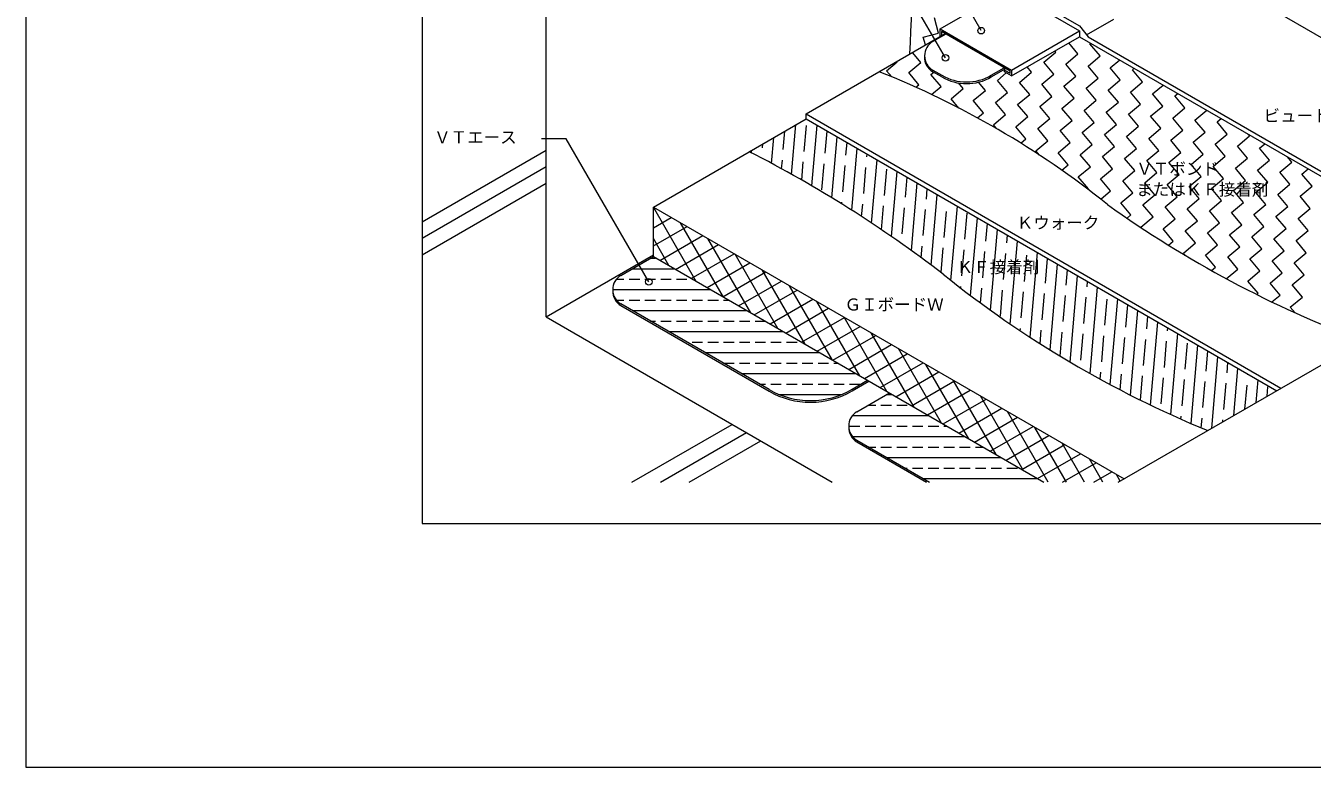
# Model space of a CAD drawing. Units: millimetres, scale not verified. Extents: x -1380 to 1380, y -955 to 955.
# Drawn here: x -1380 to 178, y -955 to -58 of the extents above; entities that cross this region are included whole.
import ezdxf
from ezdxf.enums import TextEntityAlignment as Align

# ---------------------------------------------------------------- set-up
doc = ezdxf.new("R2010")
doc.units = ezdxf.units.MM
doc.header["$LTSCALE"] = 3
doc.linetypes.add('USER1', pattern=[19.05, 12.7, -6.35])
for name, color, linetype, lineweight in [('0-0_0', 7, 'Continuous', 9), ('0-1_WAKU', 7, 'Continuous', 18), ('0-2_KUTAI', 3, 'Continuous', 18), ('0-3_BOUSUI', 1, 'Continuous', 18), ('0-4_MOJI', 7, 'Continuous', 18), ('0-5_HATCH', 9, 'Continuous', 18), ('0-6_KANAMONO', 4, 'Continuous', 18)]:
    doc.layers.add(name, color=color, linetype=linetype, lineweight=lineweight)
doc.styles.add('ＭＳ ゴシック', font='')
doc.styles.get('ＭＳ ゴシック').set_extended_font_data('MS Gothic')

msp = doc.modelspace()

# ---------------------------------------------------------------- linework, layer by layer
at = {"layer": '0-0_0'}
for p in [(7.011, 33.073), (-57.074, -609.927)]:
    msp.add_line(p, (531.823, -269.927), dxfattribs=at)
at = {"layer": '0-0_0', "lineweight": 18}
msp.add_lwpolyline([(-899.895, -659.927), (900.105, -659.927), (900.105, 540.073), (-899.895, 540.073)], close=True, dxfattribs=at)
at = {"layer": '0-1_WAKU'}
msp.add_lwpolyline([(-1379.895, -954.927), (1380.105, -954.927), (1380.105, 955.073), (-1379.895, 955.073)], close=True, dxfattribs=at)
at = {"layer": '0-2_KUTAI'}
for q in [(-749.895, 90.073), (-619.991, -334.927), (-403.485, -609.927)]:
    msp.add_line((-749.895, -409.927), q, dxfattribs=at)
at = {"layer": '0-3_BOUSUI', "linetype": 'USER1'}
msp.add_line((-95.535, -68.432), (43.644, 11.923), dxfattribs=at)
at = {"layer": '0-3_BOUSUI'}
for p, q in [((-265.96, -67.527), (-281.686, -76.607)), ((-210.845, -117.507), (-195.119, -108.427)), ((-281.686, -111.248), (-270.845, -117.507)), ((-270.845, -119.507), (-281.686, -113.248)), ((-210.845, -119.507), (-193.387, -109.427)), ((-503.944, -209.927), (-435.188, -170.231)), ((-619.991, -276.927), (-50.146, -605.927)), ((-659.273, -359.607), (-619.991, -336.927)), ((-619.991, -336.927), (-147.141, -609.927)), ((-479.969, -497.769), (-659.273, -394.248)), ((-659.273, -396.248), (-479.969, -499.769)), ((-379.217, -497.33), (-360.876, -486.527)), ((-379.217, -499.33), (-359.161, -487.517)), ((-373.485, -524.607), (-334.203, -501.927)), ((-373.485, -559.248), (-285.705, -609.927)), ((-373.485, -561.248), (-289.169, -609.927))]:
    msp.add_line(p, q, dxfattribs=at)
for points in [[(-190.616, -7.827), (-104.013, -57.827), (-93.621, -70.827), (391.527, -350.927)], [(-190.616, -13.827), (-104.013, -63.827), (-104.013, -70.827), (386.331, -353.927)], [(-619.991, -336.927), (-619.991, -276.927), (-503.944, -209.927)]]:
    msp.add_lwpolyline(points, dxfattribs=at)
for centre, radius, start, end in [((-1810.404, -0.995), 1503.613, 356.54225, 5.00216), ((-271.686, -93.927), 20, 120, 240), ((-271.686, -95.927), 20, 177.13402, 240), ((-742.552, -1111.971), 1074.395, 51.27169, 68.3814), ((-240.845, -65.545), 60, 240, 300), ((-240.845, -67.545), 60, 240, 300), ((-1191.123, -1557.977), 1513.095, 52.46082, 62.98942), ((714.945, 825.067), 1350.656, 234.44812, 249.38684), ((542.111, 649.767), 1293.903, 231.16955, 247.70438), ((-649.273, -376.927), 20, 120, 240), ((-649.273, -378.927), 20, 177.13402, 240), ((-429.969, -411.166), 100, 240, 300.49868), ((-429.969, -413.166), 100, 240, 300.49868), ((-363.485, -541.927), 20, 120, 240), ((-363.485, -543.927), 20, 177.13402, 240)]:
    msp.add_arc(centre, radius, start, end, dxfattribs=at)
at = {"layer": '0-4_MOJI'}
for p, q in [((-223.008, -63.476), (-298.008, 66.428)), ((-266.296, -96.499), (-341.296, 33.404)), ((-725.547, -194.24), (-755.547, -194.24)), ((-625.547, -367.445), (-725.547, -194.24))]:
    msp.add_line(p, q, dxfattribs=at)
for centre in [(-223.008, -63.476), (-266.307, -96.48), (-625.559, -367.425)]:
    msp.add_circle(centre, 4, dxfattribs=at)
at = {"layer": '0-5_HATCH'}
for p, q in [((-274.828, -66.459), (-279.759, -48.058)), ((-293.229, -71.389), (-274.828, -66.459)), ((-290.704, -80.813), (-293.229, -71.389)), ((-296.222, -102.054), (-305.952, -90.459)), ((-147.438, -101.549), (-132.845, -89.304)), ((-132.845, -89.304), (-133.88, -88.071)), ((-120.6, -103.897), (-106.007, -91.652)), ((-106.007, -91.652), (-117.128, -78.399)), ((-91.414, -79.407), (-90.492, -78.634)), ((-79.168, -94), (-91.414, -79.407)), ((-337.654, -111.951), (-324.994, -101.329)), ((-310.816, -114.299), (-296.222, -102.054)), ((-162.031, -113.794), (-167.384, -107.415)), ((-135.193, -116.142), (-147.438, -101.549)), ((-108.355, -118.49), (-120.6, -103.897)), ((-93.762, -106.245), (-79.168, -94)), ((-81.516, -120.839), (-93.762, -106.245)), ((-66.923, -108.593), (-55.379, -98.906)), ((-54.678, -123.187), (-66.923, -108.593)), ((-331.458, -119.335), (-337.654, -111.951)), ((-298.571, -128.892), (-310.816, -114.299)), ((-283.977, -116.647), (-280.643, -113.85)), ((-271.732, -131.24), (-283.977, -116.647)), ((-203.463, -123.691), (-192.674, -114.639)), ((-191.218, -138.285), (-203.463, -123.691)), ((-176.624, -126.039), (-162.031, -113.794)), ((-149.786, -128.388), (-135.193, -116.142)), ((-122.948, -130.736), (-108.355, -118.49)), ((-96.11, -133.084), (-81.516, -120.839)), ((-69.271, -135.432), (-54.678, -123.187)), ((-40.085, -110.941), (-37.822, -109.043)), ((-27.84, -125.535), (-40.085, -110.941)), ((-302.22, -131.955), (-298.571, -128.892)), ((-283.094, -140.774), (-271.732, -131.24)), ((-259.487, -145.834), (-244.894, -133.589)), ((-244.894, -133.589), (-250.64, -126.74)), ((-232.649, -148.182), (-218.056, -135.937)), ((-218.056, -135.937), (-226.547, -125.817)), ((-205.811, -150.53), (-191.218, -138.285)), ((-164.379, -140.633), (-176.624, -126.039)), ((-137.541, -142.981), (-149.786, -128.388)), ((-110.703, -145.329), (-122.948, -130.736)), ((-83.865, -147.677), (-96.11, -133.084)), ((-57.026, -150.025), (-69.271, -135.432)), ((-42.433, -137.78), (-27.84, -125.535)), ((-30.188, -152.373), (-42.433, -137.78)), ((-15.595, -140.128), (-2.709, -129.315)), ((-3.35, -154.721), (-15.595, -140.128)), ((11.243, -142.476), (14.848, -139.451)), ((-250.011, -157.126), (-259.487, -145.834)), ((-220.404, -162.775), (-232.649, -148.182)), ((-193.566, -165.123), (-205.811, -150.53)), ((-178.972, -152.878), (-164.379, -140.633)), ((-166.727, -167.471), (-178.972, -152.878)), ((-152.134, -155.226), (-137.541, -142.981)), ((-139.889, -169.819), (-152.134, -155.226)), ((-125.296, -157.574), (-110.703, -145.329)), ((-98.458, -159.922), (-83.865, -147.677)), ((-71.619, -162.27), (-57.026, -150.025)), ((-44.781, -164.618), (-30.188, -152.373)), ((-17.943, -166.966), (-3.35, -154.721)), ((23.488, -157.069), (11.243, -142.476)), ((-227.752, -168.941), (-220.404, -162.775)), ((-208.159, -177.368), (-193.566, -165.123)), ((-181.32, -179.716), (-166.727, -167.471)), ((-154.482, -182.064), (-139.889, -169.819)), ((-113.051, -172.167), (-125.296, -157.574)), ((-86.213, -174.515), (-98.458, -159.922)), ((-59.374, -176.863), (-71.619, -162.27)), ((-32.536, -179.211), (-44.781, -164.618)), ((-5.698, -181.559), (-17.943, -166.966)), ((8.895, -169.314), (23.488, -157.069)), ((21.14, -183.907), (8.895, -169.314)), ((35.734, -171.662), (49.961, -159.724)), ((62.572, -174.01), (67.517, -169.86)), ((-462.728, -207.497), (-460.76, -184.995)), ((-452.592, -237.361), (-447.333, -177.243)), ((-437.425, -209.71), (-434.658, -178.081)), ((-428.309, -251.237), (-421.894, -177.906)), ((-412.121, -211.924), (-409.758, -184.913)), ((-204.038, -182.279), (-208.159, -177.368)), ((-169.075, -194.309), (-181.32, -179.716)), ((-142.237, -196.657), (-154.482, -182.064)), ((-127.644, -184.412), (-113.051, -172.167)), ((-115.399, -199.005), (-127.644, -184.412)), ((-100.806, -186.76), (-86.213, -174.515)), ((-88.561, -201.353), (-100.806, -186.76)), ((-73.967, -189.108), (-59.374, -176.863)), ((-47.129, -191.456), (-32.536, -179.211)), ((-20.291, -193.804), (-5.698, -181.559)), ((6.547, -196.152), (21.14, -183.907)), ((33.386, -198.5), (47.979, -186.255)), ((47.979, -186.255), (35.734, -171.662)), ((74.817, -188.603), (62.572, -174.01)), ((-488.032, -205.283), (-487.613, -200.499)), ((-476.925, -224.045), (-474.186, -192.747)), ((-404.077, -265.688), (-397.623, -191.919)), ((-386.818, -214.138), (-385.487, -198.925)), ((-175.298, -199.531), (-169.075, -194.309)), ((-156.83, -208.902), (-142.237, -196.657)), ((-129.992, -211.25), (-115.399, -199.005)), ((-103.154, -213.598), (-88.561, -201.353)), ((-61.722, -203.701), (-73.967, -189.108)), ((-34.884, -206.049), (-47.129, -191.456)), ((-8.046, -208.397), (-20.291, -193.804)), ((18.792, -210.745), (6.547, -196.152)), ((45.631, -213.093), (33.386, -198.5)), ((60.224, -200.848), (74.817, -188.603)), ((72.469, -215.442), (60.224, -200.848)), ((87.062, -203.196), (101.655, -190.951)), ((101.655, -190.951), (99.407, -188.272)), ((113.9, -205.544), (120.187, -200.269)), ((-899.895, -294.65), (-749.895, -208.047)), ((-501.304, -211.276), (-501.04, -208.251)), ((-379.896, -280.728), (-373.352, -205.932)), ((-361.515, -216.352), (-361.216, -212.938)), ((-152.421, -214.157), (-156.83, -208.902)), ((-117.747, -225.843), (-129.992, -211.25)), ((-90.909, -228.192), (-103.154, -213.598)), ((-76.315, -215.946), (-61.722, -203.701)), ((-64.07, -230.54), (-76.315, -215.946)), ((-49.477, -218.294), (-34.884, -206.049)), ((-22.639, -220.642), (-8.046, -208.397)), ((4.199, -222.991), (18.792, -210.745)), ((31.038, -225.339), (45.631, -213.093)), ((57.876, -227.687), (72.469, -215.442)), ((84.714, -230.035), (99.307, -217.79)), ((99.307, -217.79), (87.062, -203.196)), ((126.145, -220.138), (113.9, -205.544)), ((152.984, -222.486), (147.643, -216.121)), ((-899.895, -314.65), (-749.895, -228.047)), ((-464.752, -230.634), (-463.835, -220.148)), ((-440.445, -244.228), (-438.532, -222.362)), ((-415.996, -256.205), (-413.228, -224.576)), ((-390.692, -258.419), (-387.925, -226.789)), ((-365.389, -260.632), (-362.622, -229.003)), ((-355.768, -296.377), (-349.081, -219.945)), ((-340.086, -262.846), (-337.318, -231.217)), ((-125.56, -232.4), (-117.747, -225.843)), ((-105.502, -240.437), (-90.909, -228.192)), ((-78.664, -242.785), (-64.07, -230.54)), ((-51.825, -245.133), (-37.232, -232.888)), ((-37.232, -232.888), (-49.477, -218.294)), ((-10.394, -235.236), (-22.639, -220.642)), ((16.444, -237.584), (4.199, -222.991)), ((43.283, -239.932), (31.038, -225.339)), ((70.121, -242.28), (57.876, -227.687)), ((96.959, -244.628), (84.714, -230.035)), ((111.552, -232.383), (126.145, -220.138)), ((123.797, -246.976), (111.552, -232.383)), ((138.391, -234.731), (152.984, -222.486)), ((165.229, -237.079), (172.857, -230.678)), ((-899.895, -334.65), (-749.895, -248.047)), ((-331.694, -312.651), (-324.81, -233.958)), ((-314.782, -265.06), (-312.674, -240.964)), ((-307.678, -329.572), (-300.539, -247.971)), ((-93.257, -255.03), (-105.502, -240.437)), ((-66.418, -257.378), (-78.664, -242.785)), ((-39.58, -259.726), (-51.825, -245.133)), ((-24.987, -247.481), (-10.394, -235.236)), ((-12.742, -262.074), (-24.987, -247.481)), ((1.851, -249.829), (16.444, -237.584)), ((28.689, -252.177), (43.283, -239.932)), ((55.528, -254.525), (70.121, -242.28)), ((82.366, -256.873), (96.959, -244.628)), ((109.204, -259.221), (123.797, -246.976)), ((150.636, -249.324), (138.391, -234.731)), ((177.474, -251.672), (165.229, -237.079)), ((-289.479, -267.274), (-288.403, -254.977)), ((-283.72, -347.162), (-276.267, -261.984)), ((-93.845, -255.523), (-93.257, -255.03)), ((-78.407, -267.438), (-66.418, -257.378)), ((-54.173, -271.971), (-39.58, -259.726)), ((-27.335, -274.319), (-12.742, -262.074)), ((-0.497, -276.667), (14.096, -264.422)), ((14.096, -264.422), (1.851, -249.829)), ((40.935, -266.77), (28.689, -252.177)), ((67.773, -269.118), (55.528, -254.525)), ((94.611, -271.466), (82.366, -256.873)), ((121.449, -273.814), (109.204, -259.221)), ((136.042, -261.569), (150.636, -249.324)), ((148.288, -276.162), (136.042, -261.569)), ((162.881, -263.917), (177.474, -251.672)), ((175.126, -278.51), (162.881, -263.917)), ((-568.126, -366.871), (-619.991, -277.039)), ((-619.991, -279.995), (-617.334, -278.461)), ((-391.98, -273.133), (-391.799, -271.07)), ((-367.825, -288.475), (-366.496, -273.284)), ((-343.724, -304.434), (-341.192, -275.498)), ((-318.656, -309.341), (-315.889, -277.712)), ((-293.353, -311.555), (-290.586, -279.925)), ((-264.175, -269.487), (-264.132, -268.99)), ((-259.84, -365.643), (-251.996, -275.996)), ((-41.928, -286.564), (-54.173, -271.971)), ((-15.09, -288.912), (-27.335, -274.319)), ((11.748, -291.26), (-0.497, -276.667)), ((26.341, -279.015), (40.935, -266.77)), ((38.587, -293.608), (26.341, -279.015)), ((53.18, -281.363), (67.773, -269.118)), ((80.018, -283.711), (94.611, -271.466)), ((106.856, -286.059), (121.449, -273.814)), ((133.694, -288.407), (148.288, -276.162)), ((160.533, -290.755), (175.126, -278.51)), ((-619.991, -301.992), (-598.284, -289.46)), ((-535.13, -385.921), (-587.092, -295.921)), ((-268.05, -313.768), (-265.282, -282.139)), ((-242.746, -315.982), (-239.979, -284.353)), ((-235.954, -384.06), (-227.725, -290.009)), ((-46.561, -290.451), (-41.928, -286.564)), ((-29.683, -301.157), (-15.09, -288.912)), ((-2.845, -303.505), (11.748, -291.26)), ((23.993, -305.853), (38.587, -293.608)), ((65.425, -295.956), (53.18, -281.363)), ((92.263, -298.304), (80.018, -283.711)), ((119.101, -300.652), (106.856, -286.059)), ((145.94, -303), (133.694, -288.407)), ((172.778, -305.348), (160.533, -290.755)), ((-619.991, -323.989), (-579.234, -300.458)), ((-612.146, -341.457), (-560.184, -311.457)), ((-217.443, -318.196), (-215.59, -297.016)), ((-211.997, -401.663), (-203.454, -304.022)), ((-192.14, -320.41), (-191.319, -311.029)), ((-28.498, -302.57), (-29.683, -301.157)), ((9.4, -318.098), (-2.845, -303.505)), ((36.238, -320.446), (23.993, -305.853)), ((50.832, -308.201), (65.425, -295.956)), ((63.077, -322.795), (50.832, -308.201)), ((77.67, -310.549), (92.263, -298.304)), ((89.915, -325.143), (77.67, -310.549)), ((104.508, -312.897), (119.101, -300.652)), ((131.346, -315.246), (145.94, -303)), ((158.185, -317.594), (172.778, -305.348)), ((-601.122, -347.821), (-619.991, -315.139)), ((-593.096, -352.455), (-541.134, -322.455)), ((-502.135, -404.971), (-554.096, -314.971)), ((-295.691, -338.282), (-294.46, -324.206)), ((-271.763, -356.215), (-269.156, -326.42)), ((-187.971, -418.485), (-179.183, -318.035)), ((3.516, -323.036), (9.4, -318.098)), ((21.645, -332.692), (36.238, -320.446)), ((48.484, -335.04), (63.077, -322.795)), ((75.322, -337.388), (89.915, -325.143)), ((116.753, -327.491), (104.508, -312.897)), ((143.591, -329.839), (131.346, -315.246)), ((170.43, -332.187), (158.185, -317.594)), ((-623.282, -338.827), (-617.49, -338.827)), ((-574.046, -363.454), (-522.084, -333.454)), ((-469.139, -424.021), (-521.101, -334.021)), ((-246.62, -360.263), (-243.853, -328.634)), ((-221.317, -362.477), (-218.55, -330.847)), ((-196.014, -364.69), (-193.246, -333.061)), ((-170.71, -366.904), (-167.943, -335.275)), ((-163.881, -434.557), (-154.912, -332.048)), ((-145.407, -369.118), (-142.777, -339.054)), ((23.969, -335.46), (21.645, -332.692)), ((60.729, -349.633), (48.484, -335.04)), ((87.567, -351.981), (75.322, -337.388)), ((102.16, -339.736), (116.753, -327.491)), ((114.405, -354.329), (102.16, -339.736)), ((128.998, -342.084), (143.591, -329.839)), ((141.243, -356.677), (128.998, -342.084)), ((155.837, -344.432), (170.43, -332.187)), ((-645.279, -351.527), (-594.703, -351.527)), ((-554.996, -374.452), (-503.034, -344.452)), ((-535.946, -385.451), (-483.984, -355.451)), ((-436.144, -443.071), (-488.105, -353.071)), ((-139.726, -449.906), (-130.641, -346.061)), ((-120.104, -371.332), (-118.506, -353.067)), ((55.755, -353.806), (60.729, -349.633)), ((73.667, -363.644), (87.567, -351.981)), ((99.812, -366.574), (114.405, -354.329)), ((126.65, -368.922), (141.243, -356.677)), ((168.082, -359.025), (155.837, -344.432)), ((-664.723, -364.227), (-655.59, -364.227)), ((-649.24, -364.227), (-636.54, -364.227)), ((-630.19, -364.227), (-617.49, -364.227)), ((-611.14, -364.227), (-598.44, -364.227)), ((-592.09, -364.227), (-579.39, -364.227)), ((-573.04, -364.227), (-572.706, -364.227)), ((-516.896, -396.449), (-464.934, -366.449)), ((-403.148, -462.121), (-455.11, -372.121)), ((-247.906, -374.955), (-247.727, -372.915)), ((-115.511, -464.556), (-106.37, -360.074)), ((-94.8, -373.545), (-94.235, -367.08)), ((112.057, -381.167), (99.812, -366.574)), ((138.895, -383.515), (126.65, -368.922)), ((153.489, -371.27), (168.082, -359.025)), ((165.734, -385.863), (153.489, -371.27)), ((-669.273, -376.927), (-550.709, -376.927)), ((-497.846, -407.448), (-445.884, -377.448)), ((-478.796, -418.446), (-426.834, -388.446)), ((-223.984, -392.961), (-222.424, -375.128)), ((-199.888, -408.971), (-197.12, -377.342)), ((-174.584, -411.185), (-171.817, -379.556)), ((-149.281, -413.399), (-146.514, -381.77)), ((-123.978, -415.613), (-121.21, -383.983)), ((-98.674, -417.826), (-95.907, -386.197)), ((-91.237, -478.53), (-82.099, -374.087)), ((-73.371, -420.04), (-70.604, -388.411)), ((-66.905, -491.847), (-57.828, -388.1)), ((110.264, -382.672), (112.057, -381.167)), ((128.959, -391.852), (138.895, -383.515)), ((151.141, -398.108), (165.734, -385.863)), ((-664.723, -389.627), (-655.59, -389.627)), ((-649.24, -389.627), (-636.54, -389.627)), ((-645.279, -402.327), (-506.715, -402.327)), ((-630.19, -389.627), (-617.49, -389.627)), ((-611.14, -389.627), (-598.44, -389.627)), ((-592.09, -389.627), (-579.39, -389.627)), ((-573.04, -389.627), (-560.34, -389.627)), ((-553.99, -389.627), (-541.29, -389.627)), ((-534.94, -389.627), (-528.712, -389.627)), ((-459.746, -429.445), (-407.784, -399.445)), ((-370.153, -481.171), (-422.114, -391.171)), ((-48.068, -422.254), (-45.692, -395.106)), ((-42.517, -504.526), (-33.557, -402.113)), ((156.824, -404.881), (151.141, -398.108)), ((-623.282, -415.027), (-617.49, -415.027)), ((-611.14, -415.027), (-598.44, -415.027)), ((-592.09, -415.027), (-579.39, -415.027)), ((-573.04, -415.027), (-560.34, -415.027)), ((-553.99, -415.027), (-541.29, -415.027)), ((-534.94, -415.027), (-522.24, -415.027)), ((-515.89, -415.027), (-503.19, -415.027)), ((-496.84, -415.027), (-484.718, -415.027)), ((-440.696, -440.443), (-388.734, -410.443)), ((-337.157, -500.221), (-389.119, -410.221)), ((-22.764, -424.468), (-21.421, -409.119)), ((-18.075, -516.584), (-9.286, -416.125)), ((-601.285, -427.727), (-462.721, -427.727)), ((-421.646, -451.442), (-369.684, -421.442)), ((-402.596, -462.44), (-350.634, -432.44)), ((-304.162, -519.271), (-356.123, -429.271)), ((-175.934, -426.613), (-175.691, -423.837)), ((-151.811, -442.32), (-150.388, -426.05)), ((-127.626, -457.317), (-125.085, -428.264)), ((-102.548, -462.107), (-99.781, -430.478)), ((-77.245, -464.321), (-74.478, -432.692)), ((-51.942, -466.535), (-49.174, -434.905)), ((2.539, -426.681), (2.85, -423.132)), ((6.42, -528.035), (14.985, -430.138)), ((-573.04, -440.427), (-560.34, -440.427)), ((-553.99, -440.427), (-541.29, -440.427)), ((-534.94, -440.427), (-522.24, -440.427)), ((-515.89, -440.427), (-503.19, -440.427)), ((-496.84, -440.427), (-484.14, -440.427)), ((-477.79, -440.427), (-465.09, -440.427)), ((-458.74, -440.427), (-446.04, -440.427)), ((-383.546, -473.439), (-331.584, -443.439)), ((-271.166, -538.321), (-323.127, -448.321)), ((-26.638, -468.748), (-23.871, -437.119)), ((-1.335, -470.962), (1.432, -439.333)), ((23.968, -473.176), (26.736, -441.547)), ((30.967, -538.894), (39.256, -444.151)), ((49.272, -475.39), (51.392, -451.158)), ((-557.291, -453.127), (-418.727, -453.127)), ((-534.94, -465.827), (-522.24, -465.827)), ((-515.89, -465.827), (-503.19, -465.827)), ((-496.84, -465.827), (-484.14, -465.827)), ((-477.79, -465.827), (-465.09, -465.827)), ((-458.74, -465.827), (-446.04, -465.827)), ((-439.69, -465.827), (-426.99, -465.827)), ((-420.64, -465.827), (-407.94, -465.827)), ((-401.59, -465.827), (-396.73, -465.827)), ((-364.496, -484.438), (-312.534, -454.438)), ((-345.446, -495.436), (-293.484, -465.436)), ((55.959, -544.667), (63.527, -458.164)), ((74.575, -477.603), (75.663, -465.171)), ((-513.297, -478.527), (-374.733, -478.527)), ((-326.396, -506.435), (-274.434, -476.435)), ((-238.17, -557.371), (-290.132, -467.371)), ((-79.078, -485.269), (-78.352, -476.973)), ((-54.718, -498.265), (-53.049, -479.186)), ((-30.303, -510.632), (-27.745, -481.4)), ((82.813, -529.163), (87.798, -472.177)), ((99.878, -479.817), (99.934, -479.183)), ((-491.3, -491.227), (-484.14, -491.227)), ((-477.79, -491.227), (-465.09, -491.227)), ((-458.74, -491.227), (-446.04, -491.227)), ((-439.69, -491.227), (-426.99, -491.227)), ((-420.64, -491.227), (-407.94, -491.227)), ((-401.59, -491.227), (-388.89, -491.227)), ((-382.54, -491.227), (-369.84, -491.227)), ((-307.346, -517.433), (-255.384, -487.433)), ((-288.296, -528.432), (-236.334, -498.432)), ((-205.175, -576.421), (-257.136, -486.421)), ((-5.209, -515.243), (-2.442, -483.614)), ((20.094, -517.457), (22.861, -485.828)), ((45.398, -519.671), (48.165, -488.041)), ((70.701, -521.884), (73.468, -490.255)), ((96.239, -521.411), (98.772, -492.469)), ((109.666, -513.659), (112.069, -486.19)), ((123.093, -505.908), (124.075, -494.683)), ((-467.324, -503.927), (-392.614, -503.927)), ((-337.667, -503.927), (-330.738, -503.927)), ((-269.246, -539.43), (-217.284, -509.43)), ((-172.179, -595.471), (-224.141, -505.471)), ((-379.017, -529.327), (-286.744, -529.327)), ((-359.664, -516.627), (-350.79, -516.627)), ((-344.44, -516.627), (-331.74, -516.627)), ((-325.39, -516.627), (-312.69, -516.627)), ((-250.196, -550.429), (-198.234, -520.429)), ((-141.836, -609.927), (-191.145, -524.521)), ((-645.972, -609.927), (-524.728, -539.927)), ((-382.54, -542.027), (-369.84, -542.027)), ((-363.49, -542.027), (-350.79, -542.027)), ((-344.44, -542.027), (-331.74, -542.027)), ((-325.39, -542.027), (-312.69, -542.027)), ((-306.34, -542.027), (-293.64, -542.027)), ((-287.29, -542.027), (-274.59, -542.027)), ((-268.24, -542.027), (-264.747, -542.027)), ((-231.146, -561.427), (-179.184, -531.427)), ((-212.096, -572.426), (-160.134, -542.426)), ((-119.839, -609.927), (-158.15, -543.571)), ((18.687, -533.538), (18.987, -530.108)), ((43.26, -544.105), (44.291, -532.322)), ((69.386, -536.915), (69.594, -534.536)), ((-611.331, -609.927), (-507.408, -549.927)), ((-576.69, -609.927), (-490.087, -559.927)), ((-378.852, -554.727), (-242.75, -554.727)), ((-193.046, -583.424), (-141.084, -553.424)), ((-359.317, -567.427), (-350.79, -567.427)), ((-344.44, -567.427), (-331.74, -567.427)), ((-325.39, -567.427), (-312.69, -567.427)), ((-306.34, -567.427), (-293.64, -567.427)), ((-287.29, -567.427), (-274.59, -567.427)), ((-268.24, -567.427), (-255.54, -567.427)), ((-249.19, -567.427), (-236.49, -567.427)), ((-230.14, -567.427), (-220.753, -567.427)), ((-173.996, -594.423), (-122.034, -564.423)), ((-154.946, -605.421), (-102.984, -575.421)), ((-97.842, -609.927), (-125.154, -562.621)), ((-337.32, -580.127), (-198.756, -580.127)), ((-124.65, -609.927), (-83.934, -586.42)), ((-75.845, -609.927), (-92.158, -581.671)), ((-315.323, -592.827), (-312.69, -592.827)), ((-306.34, -592.827), (-293.64, -592.827)), ((-293.326, -605.527), (-154.762, -605.527)), ((-287.29, -592.827), (-274.59, -592.827)), ((-268.24, -592.827), (-255.54, -592.827)), ((-249.19, -592.827), (-236.49, -592.827)), ((-230.14, -592.827), (-217.44, -592.827)), ((-211.09, -592.827), (-198.39, -592.827)), ((-192.04, -592.827), (-179.34, -592.827)), ((-86.55, -609.927), (-64.884, -597.418)), ((-54.655, -608.53), (-59.163, -600.721))]:
    msp.add_line(p, q, dxfattribs=at)
at = {"layer": '0-6_KANAMONO'}
for p, q in [((-272.888, -61.327), (-190.616, -13.827)), ((-435.188, -164.231), (-266.826, -67.027)), ((-186.285, -111.327), (-104.013, -63.827)), ((-186.285, -118.327), (-104.013, -70.827)), ((-435.188, -170.231), (134.657, -499.231))]:
    msp.add_line(p, q, dxfattribs=at)
for points in [[(-272.888, -70.527), (-272.888, -61.327), (-186.285, -111.327), (-186.285, -118.327), (-194.946, -113.327), (-194.946, -111.127), (-188.191, -115.027), (-188.191, -112.427), (-270.983, -64.627), (-270.983, -69.427)], [(-435.188, -170.231), (-435.188, -164.231), (139.853, -496.231)]]:
    msp.add_lwpolyline(points, dxfattribs=at)

# ---------------------------------------------------------------- texts
at = {"layer": '0-4_MOJI', "style": 'ＭＳ ゴシック'}
for s, p in [('ビュートップ(t2.0)', (118.735, -178.082)), ('ＶＴエース', (-885.497, -204.24)), ('ＶＴボンド', (-35.4, -242.355)), ('またはＫＦ接着剤', (-35.4, -267.355)), ('Ｋウォーク', (-180.088, -307.641)), ('ＫＦ接着剤', (-252.852, -361.26)), ('ＧＩボードＷ', (-388.546, -406.622))]:
    msp.add_text(s, height=14.66, dxfattribs=at).set_placement(p, align=Align.BOTTOM_LEFT)

doc.saveas('drawing.dxf')
